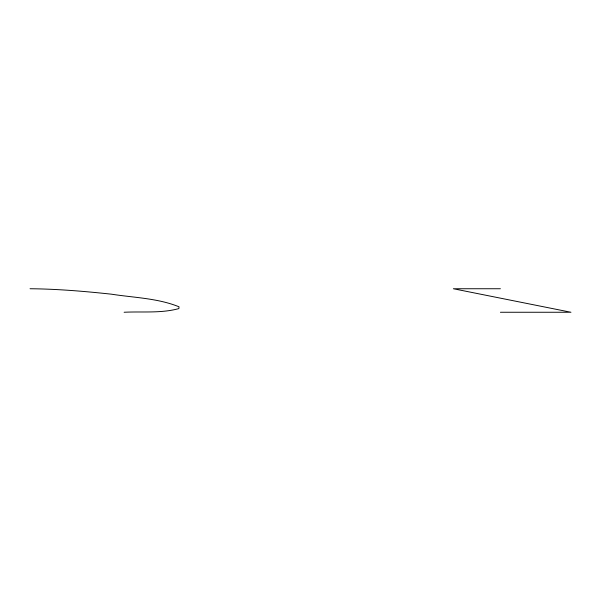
<?xml version="1.0" encoding="UTF-8"?>
<svg xmlns="http://www.w3.org/2000/svg" width="601" height="601" viewBox="0 0 601 601"><rect width="100%" height="100%" fill="white"/><g stroke="black" fill="none" stroke-linecap="round" stroke-linejoin="round"><path stroke-width="0.9" d="M124.122 312.257C142.294 311.341 161.151 313.482 178.873 308.583L179.038 306.803C157.762 298.156 134.046 297.705 111.553 294.197C84.478 291.282 57.298 288.976 30.05 288.743M500.4 288.743L453.364 288.743L570.95 312.257L500.4 312.257"/></g></svg>
